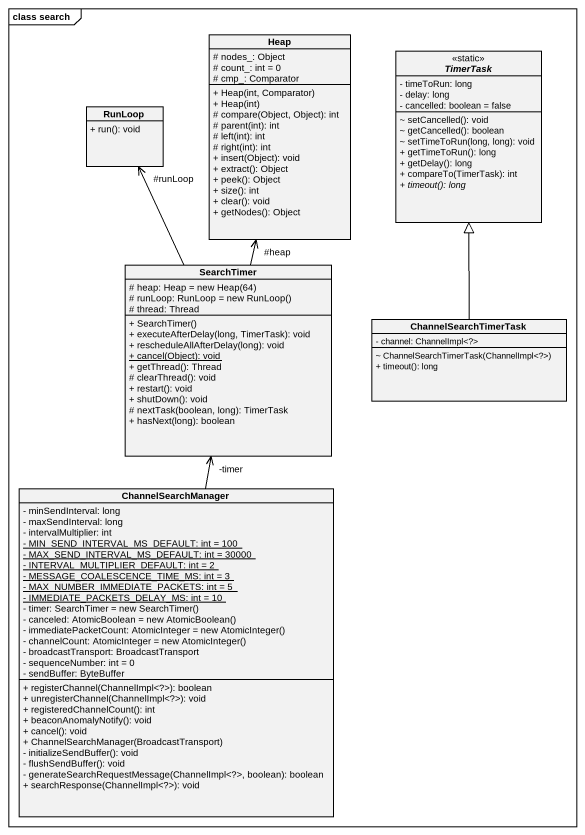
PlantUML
@startuml
mainframe class search
hide circle
hide empty members
skinparam classAttributeIconSize 0
class Heap {
  # nodes_: Object
  # count_: int = 0
  # cmp_: Comparator
  + Heap(int, Comparator)
  + Heap(int)
  # compare(Object, Object): int
  # parent(int): int
  # left(int): int
  # right(int): int
  + insert(Object): void
  + extract(): Object
  + peek(): Object
  + size(): int
  + clear(): void
  + getNodes(): Object
}
abstract class TimerTask <<static>> {
  - timeToRun: long
  - delay: long
  - cancelled: boolean = false
  ~ setCancelled(): void
  ~ getCancelled(): boolean
  ~ setTimeToRun(long, long): void
  + getTimeToRun(): long
  + getDelay(): long
  + compareTo(TimerTask): int
  {abstract} + timeout(): long
}
class RunLoop {
  + run(): void
}
class SearchTimer {
  {field} # heap: Heap = new Heap(64)
  {field} # runLoop: RunLoop = new RunLoop()
  # thread: Thread
  + SearchTimer()
  + executeAfterDelay(long, TimerTask): void
  + rescheduleAllAfterDelay(long): void
  {static} + cancel(Object): void
  + getThread(): Thread
  # clearThread(): void
  + restart(): void
  + shutDown(): void
  # nextTask(boolean, long): TimerTask
  + hasNext(long): boolean
}
class ChannelSearchTimerTask {
  - channel: ChannelImpl<?>
  ~ ChannelSearchTimerTask(ChannelImpl<?>)
  + timeout(): long
}
class ChannelSearchManager {
  - minSendInterval: long
  - maxSendInterval: long
  - intervalMultiplier: int
  {static} - MIN_SEND_INTERVAL_MS_DEFAULT: int = 100
  {static} - MAX_SEND_INTERVAL_MS_DEFAULT: int = 30000
  {static} - INTERVAL_MULTIPLIER_DEFAULT: int = 2
  {static} - MESSAGE_COALESCENCE_TIME_MS: int = 3
  {static} - MAX_NUMBER_IMMEDIATE_PACKETS: int = 5
  {static} - IMMEDIATE_PACKETS_DELAY_MS: int = 10
  {field} - timer: SearchTimer = new SearchTimer()
  {field} - canceled: AtomicBoolean = new AtomicBoolean()
  {field} - immediatePacketCount: AtomicInteger = new AtomicInteger()
  {field} - channelCount: AtomicInteger = new AtomicInteger()
  - broadcastTransport: BroadcastTransport
  - sequenceNumber: int = 0
  - sendBuffer: ByteBuffer
  + registerChannel(ChannelImpl<?>): boolean
  + unregisterChannel(ChannelImpl<?>): void
  + registeredChannelCount(): int
  + beaconAnomalyNotify(): void
  + cancel(): void
  + ChannelSearchManager(BroadcastTransport)
  - initializeSendBuffer(): void
  - flushSendBuffer(): void
  - generateSearchRequestMessage(ChannelImpl<?>, boolean): boolean
  + searchResponse(ChannelImpl<?>): void
}
SearchTimer -up-> "#heap" Heap
SearchTimer -up-> "#runLoop" RunLoop
ChannelSearchTimerTask -up-|> TimerTask
ChannelSearchManager -up-> "-timer" SearchTimer
@enduml
